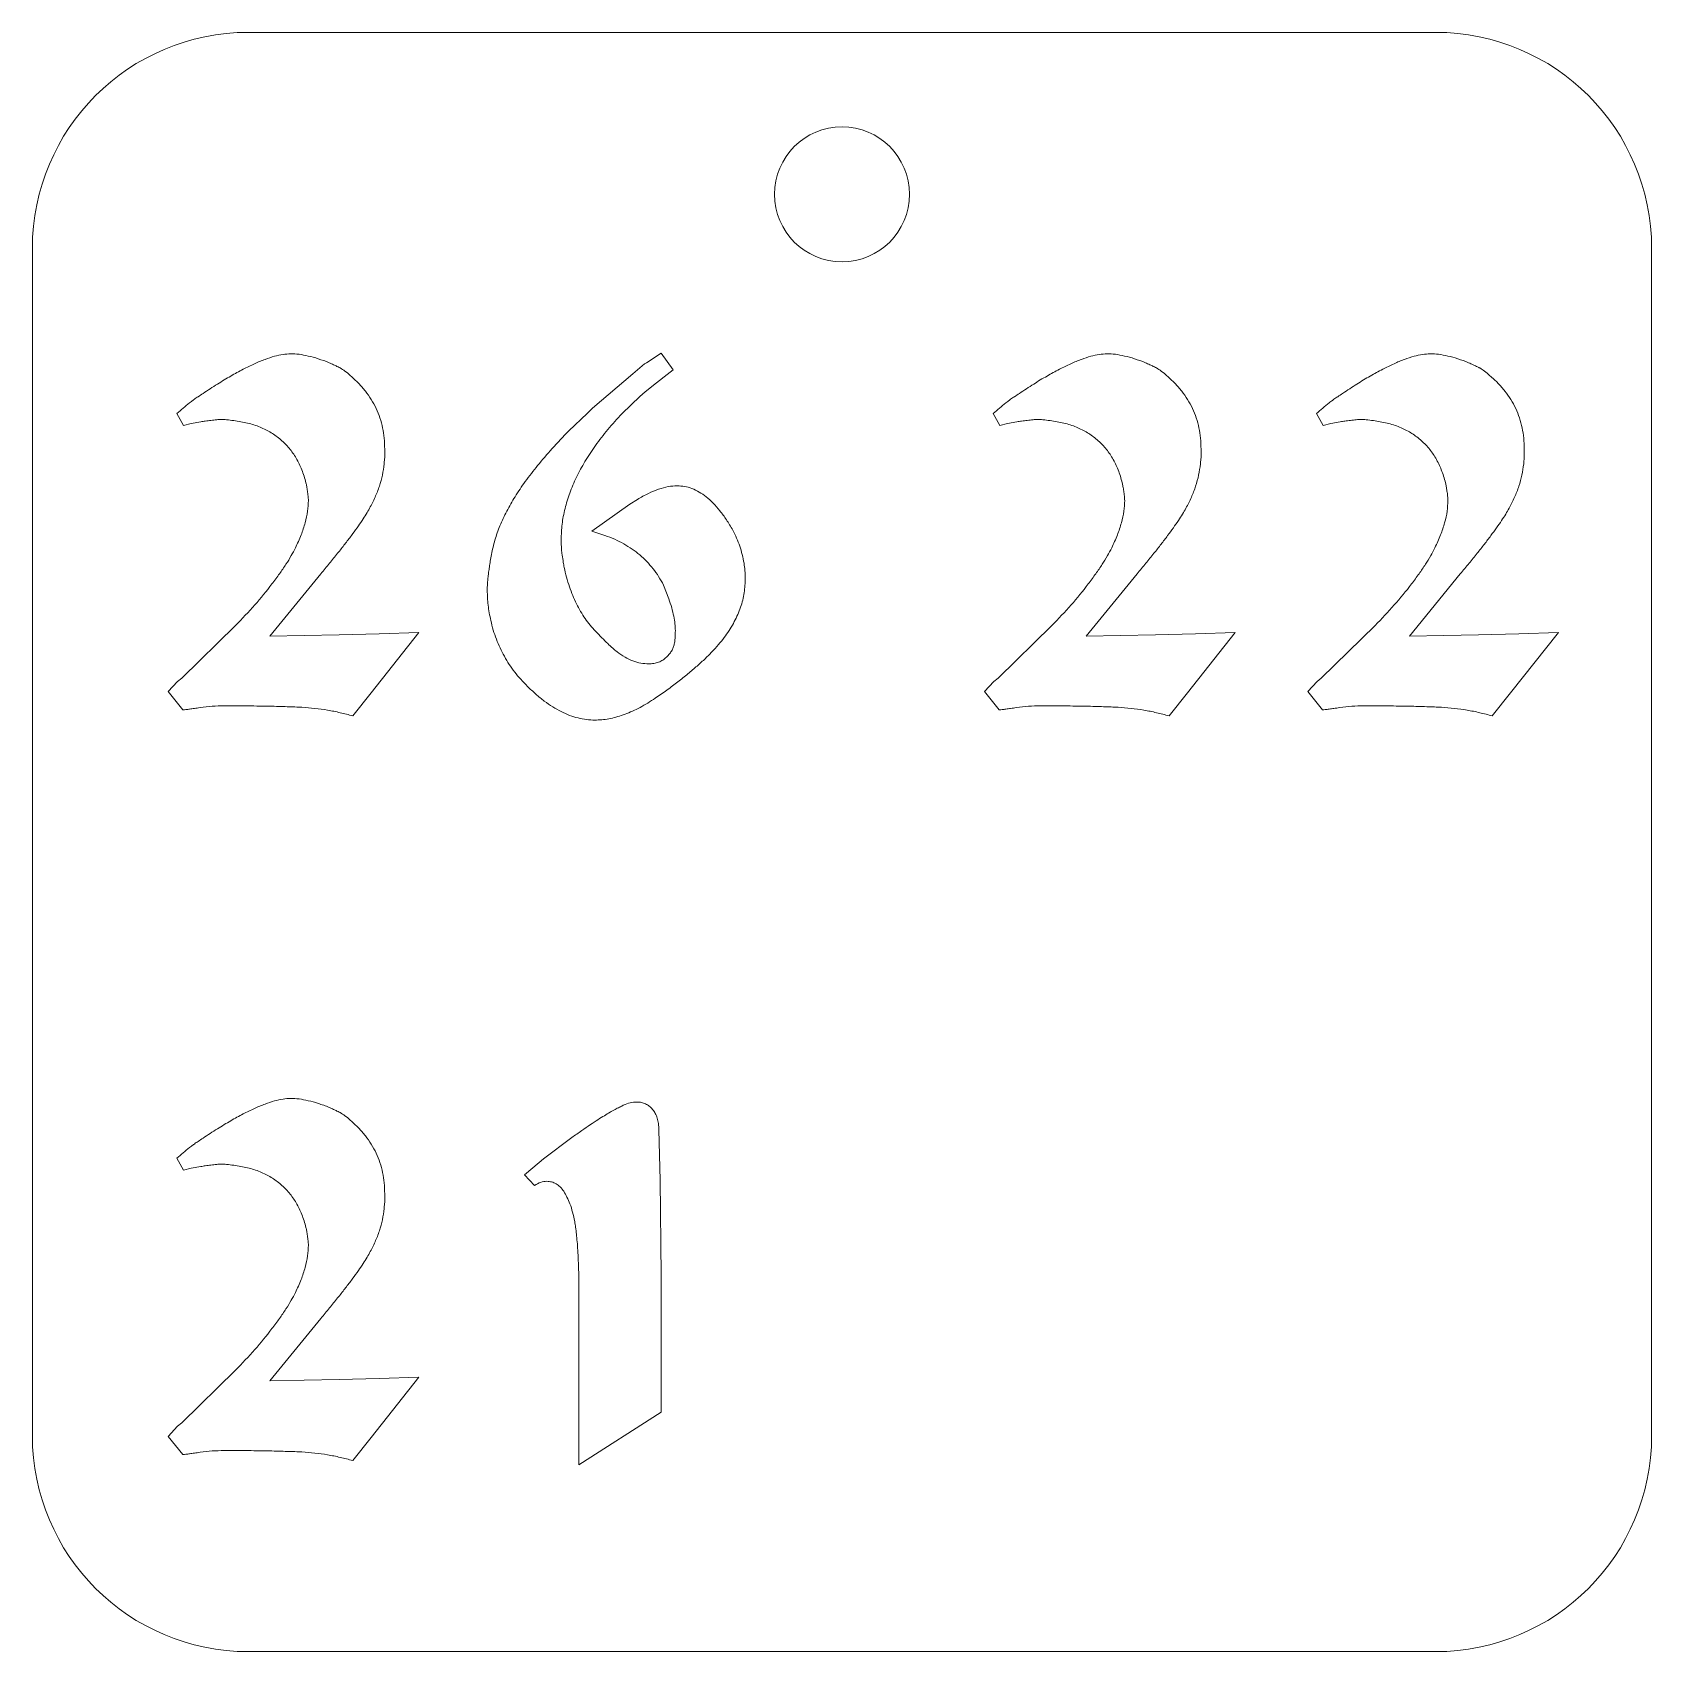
# Model space of a CAD drawing. Header units: millimetres. Extents: x -30 to 30, y -30 to 30.
import ezdxf

# ---------------------------------------------------------------- set-up
doc = ezdxf.new("R2010")
doc.units = ezdxf.units.MM

msp = doc.modelspace()

# ---------------------------------------------------------------- linework, layer by layer
at = {"color": 7, "linetype": 'Continuous', "lineweight": 15}
for p, q in [((22, 30), (-22, 30)), ((-30, 22), (-30, -22)), ((30, -22), (30, 22)), ((-7.247, 17.761), (-6.701, 18.113)), ((-6.701, 18.113), (-6.261, 17.498)), ((-7.751, 17.345), (-7.314, 17.716)), ((-7.314, 17.716), (-7.247, 17.761)), ((-6.261, 17.498), (-6.479, 17.323)), ((-9.242, 16.073), (-7.751, 17.345)), ((-6.876, 17.015), (-7.291, 16.686)), ((-6.479, 17.323), (-6.876, 17.015)), ((-7.488, 16.511), (-8.148, 15.877)), ((-7.291, 16.686), (-7.488, 16.511)), ((-24.401, 15.436), (-24.642, 15.877)), ((-10.121, 15.239), (-9.442, 15.877)), ((-9.442, 15.877), (-9.242, 16.073)), ((5.847, 15.436), (5.606, 15.877)), ((17.824, 15.436), (17.583, 15.877)), ((-24.115, 15.502), (-24.401, 15.436)), ((-23.763, 15.569), (-24.115, 15.502)), ((6.132, 15.502), (5.847, 15.436)), ((6.484, 15.569), (6.132, 15.502)), ((18.11, 15.502), (17.824, 15.436)), ((18.462, 15.569), (18.11, 15.502)), ((-16.944, 14.56), (-16.944, 14.23)), ((13.304, 14.56), (13.304, 14.23)), ((25.281, 14.56), (25.281, 14.23)), ((-7.862, 12.521), (-7.577, 12.695)), ((-9.264, 11.512), (-7.862, 12.521)), ((-8.782, 11.36), (-9.264, 11.512)), ((-19.313, 9.936), (-21.197, 7.633)), ((10.935, 9.936), (9.05, 7.633)), ((22.912, 9.936), (21.028, 7.633)), ((-6.416, 9.013), (-6.613, 9.517)), ((-24.464, 6.075), (-22.469, 8.026)), ((5.783, 6.075), (7.778, 8.026)), ((17.761, 6.075), (19.756, 8.026)), ((-21.197, 7.633), (-19.928, 7.655)), ((-19.928, 7.655), (-18.634, 7.677)), ((-18.634, 7.677), (-17.144, 7.718)), ((-15.675, 7.763), (-17.448, 5.527)), ((-17.144, 7.718), (-15.675, 7.763)), ((9.05, 7.633), (10.319, 7.655)), ((10.319, 7.655), (11.613, 7.677)), ((11.613, 7.677), (13.104, 7.718)), ((14.573, 7.763), (12.8, 5.527)), ((13.104, 7.718), (14.573, 7.763)), ((21.028, 7.633), (22.297, 7.655)), ((22.297, 7.655), (23.591, 7.677)), ((23.591, 7.677), (25.081, 7.718)), ((26.55, 7.763), (24.777, 5.527)), ((25.081, 7.718), (26.55, 7.763)), ((-24.62, 5.945), (-24.464, 6.075)), ((5.628, 5.945), (5.783, 6.075)), ((17.605, 5.945), (17.761, 6.075)), ((-24.969, 5.571), (-24.62, 5.945)), ((-24.42, 4.892), (-24.969, 5.571)), ((-17.448, 5.527), (-18.13, 4.673)), ((5.279, 5.571), (5.628, 5.945)), ((5.828, 4.892), (5.279, 5.571)), ((12.8, 5.527), (12.118, 4.673)), ((17.256, 5.571), (17.605, 5.945)), ((17.805, 4.892), (17.256, 5.571)), ((24.777, 5.527), (24.095, 4.673)), ((-6.787, -10.664), (-6.743, -12.529)), ((-11.063, -11.739), (-10.01, -10.949)), ((-24.401, -12.158), (-24.642, -11.717)), ((-11.456, -12.069), (-11.063, -11.739)), ((-24.115, -12.091), (-24.401, -12.158)), ((-23.763, -12.025), (-24.115, -12.091)), ((-11.764, -12.332), (-11.456, -12.069)), ((-11.393, -12.726), (-11.764, -12.332)), ((-6.743, -12.529), (-6.701, -16.059)), ((-16.944, -13.033), (-16.944, -13.363)), ((-6.701, -16.059), (-6.701, -21.125)), ((-9.747, -23.076), (-9.747, -17.09)), ((-19.313, -17.658), (-21.197, -19.961)), ((-24.464, -21.518), (-22.469, -19.568)), ((-21.197, -19.961), (-19.928, -19.939)), ((-19.928, -19.939), (-18.634, -19.916)), ((-18.634, -19.916), (-17.144, -19.875)), ((-15.675, -19.831), (-17.448, -22.067)), ((-17.144, -19.875), (-15.675, -19.831)), ((-24.62, -21.648), (-24.464, -21.518)), ((-6.701, -21.125), (-9.747, -23.076)), ((-24.969, -22.023), (-24.62, -21.648)), ((-24.42, -22.701), (-24.969, -22.023)), ((-17.448, -22.067), (-18.13, -22.92)), ((-22, -30), (22, -30))]:
    msp.add_line(p, q, dxfattribs=at)
msp.add_circle((0, 24), 2.5, dxfattribs=at)
for centre, start, end in [((-22, 22), 90, 180), ((22, 22), 0, 90), ((-22, -22), 180, 270), ((22, -22), 270, 0)]:
    msp.add_arc(centre, 8, start, end, dxfattribs=at)
for points, knots in [([(-23.675, 16.622), (-23.499, 16.739), (-23.163, 16.962), (-22.668, 17.261), (-22.208, 17.511), (-21.784, 17.72), (-21.396, 17.884), (-21.043, 17.998), (-20.726, 18.076), (-20.524, 18.086), (-20.43, 18.091)], [0, 0, 0, 0, 0.1756655, 0.3360987, 0.4815506, 0.6119481, 0.7292387, 0.8320283, 0.921361, 1, 1, 1, 1]), ([(-20.43, 18.091), (-20.326, 18.087), (-20.107, 18.08), (-19.766, 18.008), (-19.392, 17.909), (-19.139, 17.812), (-19.005, 17.761)], [0, 0, 0, 0, 0.211873, 0.44677, 0.70852, 1, 1, 1, 1]), ([(6.573, 16.622), (6.749, 16.739), (7.085, 16.962), (7.58, 17.261), (8.04, 17.511), (8.463, 17.72), (8.851, 17.884), (9.205, 17.998), (9.522, 18.076), (9.724, 18.086), (9.818, 18.091)], [0, 0, 0, 0, 0.175665, 0.336099, 0.481551, 0.611948, 0.729239, 0.832028, 0.921361, 1, 1, 1, 1]), ([(9.818, 18.091), (9.922, 18.087), (10.141, 18.08), (10.482, 18.008), (10.855, 17.909), (11.109, 17.812), (11.242, 17.761)], [0, 0, 0, 0, 0.211873, 0.44677, 0.70852, 1, 1, 1, 1]), ([(18.55, 16.622), (18.726, 16.739), (19.062, 16.962), (19.557, 17.261), (20.017, 17.511), (20.441, 17.72), (20.829, 17.884), (21.182, 17.998), (21.499, 18.076), (21.701, 18.086), (21.795, 18.091)], [0, 0, 0, 0, 0.1756655, 0.3360987, 0.4815506, 0.6119481, 0.7292387, 0.8320283, 0.921361, 1, 1, 1, 1]), ([(21.795, 18.091), (21.899, 18.087), (22.118, 18.08), (22.459, 18.008), (22.833, 17.909), (23.086, 17.812), (23.22, 17.761)], [0, 0, 0, 0, 0.211873, 0.44677, 0.70852, 1, 1, 1, 1]), ([(-19.005, 17.761), (-18.95, 17.736), (-18.853, 17.693), (-18.731, 17.628), (-18.645, 17.595), (-18.604, 17.572), (-18.59, 17.564)], [0, 0, 0, 0, 0.3950705, 0.6943298, 0.8981488, 1, 1, 1, 1]), ([(-18.59, 17.564), (-18.532, 17.527), (-18.399, 17.443), (-18.282, 17.338), (-18.216, 17.279)], [0, 0, 0, 0, 0.436632, 1, 1, 1, 1]), ([(11.242, 17.761), (11.298, 17.736), (11.395, 17.693), (11.517, 17.628), (11.603, 17.595), (11.644, 17.572), (11.658, 17.564)], [0, 0, 0, 0, 0.395071, 0.69433, 0.898149, 1, 1, 1, 1]), ([(11.658, 17.564), (11.716, 17.527), (11.849, 17.443), (11.966, 17.338), (12.032, 17.279)], [0, 0, 0, 0, 0.436632, 1, 1, 1, 1]), ([(23.22, 17.761), (23.275, 17.736), (23.372, 17.693), (23.494, 17.628), (23.58, 17.595), (23.621, 17.572), (23.635, 17.564)], [0, 0, 0, 0, 0.395071, 0.69433, 0.898149, 1, 1, 1, 1]), ([(23.635, 17.564), (23.693, 17.527), (23.826, 17.443), (23.943, 17.338), (24.009, 17.279)], [0, 0, 0, 0, 0.436632, 1, 1, 1, 1]), ([(-18.216, 17.279), (-18.114, 17.188), (-17.915, 17.01), (-17.658, 16.711), (-17.435, 16.398), (-17.255, 16.065), (-17.114, 15.714), (-17.016, 15.345), (-16.953, 14.959), (-16.947, 14.695), (-16.944, 14.56)], [0, 0, 0, 0, 0.131576, 0.257599, 0.380071, 0.502155, 0.623216, 0.744923, 0.870081, 1, 1, 1, 1]), ([(12.032, 17.279), (12.134, 17.188), (12.332, 17.01), (12.59, 16.711), (12.812, 16.398), (12.993, 16.065), (13.134, 15.714), (13.232, 15.345), (13.295, 14.959), (13.301, 14.695), (13.304, 14.56)], [0, 0, 0, 0, 0.131576, 0.257599, 0.380071, 0.502155, 0.623216, 0.744923, 0.870081, 1, 1, 1, 1]), ([(24.009, 17.279), (24.111, 17.188), (24.31, 17.01), (24.567, 16.711), (24.79, 16.398), (24.97, 16.065), (25.111, 15.714), (25.209, 15.345), (25.272, 14.959), (25.278, 14.695), (25.281, 14.56)], [0, 0, 0, 0, 0.131576, 0.257599, 0.380071, 0.502155, 0.623216, 0.744923, 0.870081, 1, 1, 1, 1]), ([(-24.642, 15.877), (-24.566, 15.943), (-24.413, 16.075), (-24.257, 16.205), (-24.179, 16.27)], [0, 0, 0, 0, 0.496021, 1, 1, 1, 1]), ([(-24.179, 16.27), (-24.155, 16.288), (-24.094, 16.332), (-23.988, 16.412), (-23.843, 16.51), (-23.735, 16.582), (-23.675, 16.622)], [0, 0, 0, 0, 0.1474625, 0.3650514, 0.6467923, 1, 1, 1, 1]), ([(5.606, 15.877), (5.682, 15.943), (5.835, 16.075), (5.99, 16.205), (6.069, 16.27)], [0, 0, 0, 0, 0.496021, 1, 1, 1, 1]), ([(6.069, 16.27), (6.093, 16.288), (6.153, 16.332), (6.26, 16.412), (6.404, 16.51), (6.513, 16.582), (6.573, 16.622)], [0, 0, 0, 0, 0.147462, 0.365051, 0.646792, 1, 1, 1, 1]), ([(17.583, 15.877), (17.659, 15.943), (17.812, 16.075), (17.968, 16.205), (18.046, 16.27)], [0, 0, 0, 0, 0.496021, 1, 1, 1, 1]), ([(18.046, 16.27), (18.07, 16.288), (18.131, 16.332), (18.237, 16.412), (18.382, 16.51), (18.49, 16.582), (18.55, 16.622)], [0, 0, 0, 0, 0.1474625, 0.3650514, 0.6467923, 1, 1, 1, 1]), ([(-22.996, 15.658), (-23.054, 15.656), (-23.184, 15.65), (-23.382, 15.623), (-23.58, 15.597), (-23.706, 15.578), (-23.763, 15.569)], [0, 0, 0, 0, 0.225969, 0.502785, 0.776051, 1, 1, 1, 1]), ([(-22.536, 15.613), (-22.626, 15.627), (-22.778, 15.65), (-22.932, 15.656), (-22.996, 15.658)], [0, 0, 0, 0, 0.587917, 1, 1, 1, 1]), ([(-19.862, 13.311), (-19.909, 13.473), (-20, 13.789), (-20.213, 14.219), (-20.471, 14.599), (-20.787, 14.915), (-21.151, 15.179), (-21.566, 15.387), (-22.033, 15.537), (-22.365, 15.587), (-22.536, 15.613)], [0, 0, 0, 0, 0.1339099, 0.2599101, 0.3792299, 0.4960336, 0.6131019, 0.7342229, 0.86283, 1, 1, 1, 1]), ([(-8.148, 15.877), (-8.328, 15.681), (-8.676, 15.3), (-9.133, 14.703), (-9.526, 14.115), (-9.846, 13.527), (-10.097, 12.944), (-10.271, 12.36), (-10.386, 11.782), (-10.4, 11.395), (-10.406, 11.204)], [0, 0, 0, 0, 0.1500947, 0.2909719, 0.4240728, 0.5490723, 0.6683605, 0.7818464, 0.8923595, 1, 1, 1, 1]), ([(7.252, 15.658), (7.194, 15.656), (7.064, 15.65), (6.866, 15.623), (6.668, 15.597), (6.541, 15.578), (6.484, 15.569)], [0, 0, 0, 0, 0.2259691, 0.5027845, 0.7760508, 1, 1, 1, 1]), ([(7.712, 15.613), (7.622, 15.627), (7.47, 15.65), (7.315, 15.656), (7.252, 15.658)], [0, 0, 0, 0, 0.5879174, 1, 1, 1, 1]), ([(10.386, 13.311), (10.339, 13.473), (10.248, 13.789), (10.034, 14.219), (9.777, 14.599), (9.46, 14.915), (9.097, 15.179), (8.682, 15.387), (8.215, 15.537), (7.883, 15.587), (7.712, 15.613)], [0, 0, 0, 0, 0.13391, 0.25991, 0.37923, 0.496034, 0.613102, 0.734223, 0.86283, 1, 1, 1, 1]), ([(19.229, 15.658), (19.171, 15.656), (19.041, 15.65), (18.843, 15.623), (18.645, 15.597), (18.519, 15.578), (18.462, 15.569)], [0, 0, 0, 0, 0.2259691, 0.5027845, 0.7760508, 1, 1, 1, 1]), ([(19.689, 15.613), (19.599, 15.627), (19.447, 15.65), (19.293, 15.656), (19.229, 15.658)], [0, 0, 0, 0, 0.5879174, 1, 1, 1, 1]), ([(22.363, 13.311), (22.316, 13.473), (22.225, 13.789), (22.012, 14.219), (21.754, 14.599), (21.438, 14.915), (21.074, 15.179), (20.659, 15.387), (20.192, 15.537), (19.86, 15.587), (19.689, 15.613)], [0, 0, 0, 0, 0.13391, 0.25991, 0.37923, 0.496034, 0.613102, 0.734223, 0.86283, 1, 1, 1, 1]), ([(-12.991, 10.659), (-12.951, 10.835), (-12.87, 11.195), (-12.68, 11.73), (-12.426, 12.266), (-12.113, 12.815), (-11.727, 13.378), (-11.267, 13.973), (-10.727, 14.6), (-10.329, 15.02), (-10.121, 15.239)], [0, 0, 0, 0, 0.098952, 0.201995, 0.309954, 0.423222, 0.546974, 0.683559, 0.834582, 1, 1, 1, 1]), ([(-16.966, 14.012), (-16.985, 13.872), (-17.023, 13.593), (-17.139, 13.179), (-17.297, 12.768), (-17.469, 12.426), (-17.637, 12.142), (-17.789, 11.9), (-17.975, 11.635), (-18.187, 11.343), (-18.428, 11.027), (-18.696, 10.685), (-18.994, 10.319), (-19.204, 10.066), (-19.313, 9.936)], [0, 0, 0, 0, 0.088123, 0.176904, 0.269419, 0.364473, 0.416875, 0.47658, 0.544382, 0.619977, 0.703404, 0.793759, 0.89293, 1, 1, 1, 1]), ([(-16.944, 14.23), (-16.95, 14.187), (-16.96, 14.114), (-16.964, 14.041), (-16.966, 14.012)], [0, 0, 0, 0, 0.595369, 1, 1, 1, 1]), ([(13.282, 14.012), (13.263, 13.872), (13.224, 13.593), (13.109, 13.179), (12.951, 12.768), (12.779, 12.426), (12.611, 12.142), (12.459, 11.9), (12.273, 11.635), (12.061, 11.343), (11.82, 11.027), (11.552, 10.685), (11.254, 10.319), (11.044, 10.066), (10.935, 9.936)], [0, 0, 0, 0, 0.088123, 0.176904, 0.269419, 0.364473, 0.416875, 0.47658, 0.544382, 0.619977, 0.703404, 0.793759, 0.89293, 1, 1, 1, 1]), ([(13.304, 14.23), (13.298, 14.187), (13.288, 14.114), (13.284, 14.041), (13.282, 14.012)], [0, 0, 0, 0, 0.595369, 1, 1, 1, 1]), ([(25.259, 14.012), (25.24, 13.872), (25.202, 13.593), (25.086, 13.179), (24.928, 12.768), (24.756, 12.426), (24.588, 12.142), (24.436, 11.9), (24.25, 11.635), (24.038, 11.343), (23.797, 11.027), (23.529, 10.685), (23.231, 10.319), (23.021, 10.066), (22.912, 9.936)], [0, 0, 0, 0, 0.088123, 0.176904, 0.269419, 0.364473, 0.416875, 0.47658, 0.544382, 0.619977, 0.703404, 0.793759, 0.89293, 1, 1, 1, 1]), ([(25.281, 14.23), (25.275, 14.187), (25.265, 14.114), (25.261, 14.041), (25.259, 14.012)], [0, 0, 0, 0, 0.595369, 1, 1, 1, 1]), ([(-19.773, 12.654), (-19.775, 12.709), (-19.78, 12.826), (-19.808, 13), (-19.833, 13.164), (-19.853, 13.266), (-19.862, 13.311)], [0, 0, 0, 0, 0.249072, 0.529048, 0.79555, 1, 1, 1, 1]), ([(10.475, 12.654), (10.473, 12.709), (10.468, 12.826), (10.44, 13), (10.415, 13.164), (10.395, 13.266), (10.386, 13.311)], [0, 0, 0, 0, 0.249072, 0.529048, 0.79555, 1, 1, 1, 1]), ([(22.452, 12.654), (22.45, 12.709), (22.445, 12.826), (22.417, 13), (22.392, 13.164), (22.372, 13.266), (22.363, 13.311)], [0, 0, 0, 0, 0.249072, 0.529048, 0.79555, 1, 1, 1, 1]), ([(-20.255, 10.9), (-20.181, 11.058), (-20.038, 11.36), (-19.892, 11.817), (-19.79, 12.243), (-19.779, 12.521), (-19.773, 12.654)], [0, 0, 0, 0, 0.285734, 0.546093, 0.783233, 1, 1, 1, 1]), ([(-7.577, 12.695), (-7.443, 12.773), (-7.192, 12.918), (-6.809, 13.074), (-6.452, 13.179), (-6.219, 13.193), (-6.108, 13.2)], [0, 0, 0, 0, 0.294721, 0.5547016, 0.788935, 1, 1, 1, 1]), ([(-6.108, 13.2), (-6.016, 13.195), (-5.829, 13.184), (-5.552, 13.105), (-5.284, 12.971), (-5.02, 12.791), (-4.767, 12.555), (-4.515, 12.271), (-4.273, 11.934), (-4.124, 11.686), (-4.047, 11.556)], [0, 0, 0, 0, 0.1004102, 0.2030259, 0.3104524, 0.4245742, 0.5490431, 0.6858136, 0.8363883, 1, 1, 1, 1]), ([(9.993, 10.9), (10.067, 11.058), (10.209, 11.36), (10.356, 11.817), (10.458, 12.243), (10.469, 12.521), (10.475, 12.654)], [0, 0, 0, 0, 0.285734, 0.546093, 0.783233, 1, 1, 1, 1]), ([(21.97, 10.9), (22.044, 11.058), (22.187, 11.36), (22.333, 11.817), (22.435, 12.243), (22.446, 12.521), (22.452, 12.654)], [0, 0, 0, 0, 0.285734, 0.546093, 0.783233, 1, 1, 1, 1]), ([(-4.047, 11.556), (-3.997, 11.46), (-3.898, 11.268), (-3.787, 10.964), (-3.691, 10.652), (-3.651, 10.437), (-3.631, 10.329)], [0, 0, 0, 0, 0.249583, 0.497159, 0.746217, 1, 1, 1, 1]), ([(-22.469, 8.026), (-22.229, 8.276), (-21.756, 8.767), (-21.224, 9.416), (-20.85, 9.927), (-20.61, 10.276), (-20.411, 10.594), (-20.305, 10.803), (-20.255, 10.9)], [0, 0, 0, 0, 0.2853822, 0.5614757, 0.6911223, 0.8071139, 0.9103648, 1, 1, 1, 1]), ([(-10.406, 11.204), (-10.405, 11.119), (-10.403, 10.965), (-10.388, 10.778), (-10.372, 10.634), (-10.346, 10.507), (-10.327, 10.351), (-10.307, 10.238), (-10.295, 10.177)], [0, 0, 0, 0, 0.248215, 0.444873, 0.543666, 0.668066, 0.819699, 1, 1, 1, 1]), ([(-6.613, 9.517), (-6.671, 9.624), (-6.785, 9.837), (-6.998, 10.127), (-7.231, 10.398), (-7.49, 10.641), (-7.776, 10.859), (-8.088, 11.051), (-8.422, 11.227), (-8.661, 11.315), (-8.782, 11.36)], [0, 0, 0, 0, 0.12509, 0.248138, 0.36908, 0.491324, 0.613045, 0.738493, 0.866808, 1, 1, 1, 1]), ([(7.778, 8.026), (8.019, 8.276), (8.492, 8.767), (9.024, 9.416), (9.398, 9.927), (9.637, 10.276), (9.837, 10.594), (9.943, 10.803), (9.993, 10.9)], [0, 0, 0, 0, 0.285382, 0.561476, 0.691122, 0.807114, 0.910365, 1, 1, 1, 1]), ([(19.756, 8.026), (19.996, 8.276), (20.469, 8.767), (21.001, 9.416), (21.375, 9.927), (21.615, 10.276), (21.814, 10.594), (21.92, 10.803), (21.97, 10.9)], [0, 0, 0, 0, 0.285382, 0.561476, 0.691122, 0.807114, 0.910365, 1, 1, 1, 1]), ([(-13.147, 9.32), (-13.144, 9.4), (-13.138, 9.571), (-13.122, 9.798), (-13.091, 10.007), (-13.067, 10.2), (-13.031, 10.42), (-13.005, 10.576), (-12.991, 10.659)], [0, 0, 0, 0, 0.1764971, 0.3817312, 0.5051076, 0.647441, 0.8140598, 1, 1, 1, 1]), ([(-3.631, 10.329), (-3.617, 10.241), (-3.586, 10.038), (-3.586, 9.831), (-3.587, 9.714)], [0, 0, 0, 0, 0.429878, 1, 1, 1, 1]), ([(-10.295, 10.177), (-10.267, 10.054), (-10.213, 9.812), (-10.102, 9.465), (-9.985, 9.135), (-9.843, 8.831), (-9.691, 8.544), (-9.523, 8.277), (-9.339, 8.03), (-9.202, 7.881), (-9.134, 7.807)], [0, 0, 0, 0, 0.14164, 0.278298, 0.408608, 0.533953, 0.655022, 0.772912, 0.887334, 1, 1, 1, 1]), ([(-3.587, 9.714), (-3.596, 9.532), (-3.614, 9.164), (-3.769, 8.618), (-4.019, 8.082), (-4.304, 7.65), (-4.579, 7.303), (-4.825, 7.034), (-5.104, 6.758), (-5.417, 6.477), (-5.758, 6.183), (-6.138, 5.891), (-6.545, 5.584), (-6.835, 5.387), (-6.984, 5.286)], [0, 0, 0, 0, 0.0937711, 0.1899768, 0.2904343, 0.3986181, 0.456546, 0.5191983, 0.586797, 0.6591135, 0.7366147, 0.8191179, 0.9069589, 1, 1, 1, 1]), ([(-13.014, 8.204), (-13.052, 8.395), (-13.125, 8.763), (-13.14, 9.139), (-13.147, 9.32)], [0, 0, 0, 0, 0.517299, 1, 1, 1, 1]), ([(-6.175, 7.829), (-6.179, 7.914), (-6.186, 8.094), (-6.234, 8.378), (-6.31, 8.688), (-6.38, 8.901), (-6.416, 9.013)], [0, 0, 0, 0, 0.209742, 0.44549, 0.709502, 1, 1, 1, 1]), ([(-11.656, 5.768), (-11.74, 5.853), (-11.905, 6.023), (-12.132, 6.294), (-12.336, 6.579), (-12.512, 6.881), (-12.676, 7.19), (-12.812, 7.516), (-12.927, 7.854), (-12.985, 8.087), (-13.014, 8.204)], [0, 0, 0, 0, 0.126932, 0.251149, 0.375012, 0.497731, 0.62164, 0.745791, 0.872411, 1, 1, 1, 1]), ([(-9.134, 7.807), (-9.056, 7.725), (-8.908, 7.571), (-8.693, 7.365), (-8.509, 7.189), (-8.299, 7.016), (-8.054, 6.849), (-7.761, 6.703), (-7.462, 6.62), (-7.261, 6.608), (-7.161, 6.602)], [0, 0, 0, 0, 0.143178, 0.269403, 0.374961, 0.462965, 0.61259, 0.747229, 0.874218, 1, 1, 1, 1]), ([(-7.161, 6.602), (-7.098, 6.605), (-6.973, 6.61), (-6.797, 6.66), (-6.636, 6.736), (-6.5, 6.849), (-6.385, 6.973), (-6.294, 7.102), (-6.235, 7.236), (-6.196, 7.407), (-6.179, 7.605), (-6.176, 7.759), (-6.175, 7.829)], [0, 0, 0, 0, 0.106646, 0.207626, 0.304272, 0.403859, 0.500375, 0.588318, 0.667631, 0.742384, 0.88127, 1, 1, 1, 1]), ([(-9.157, 4.518), (-9.26, 4.521), (-9.471, 4.528), (-9.784, 4.593), (-10.101, 4.687), (-10.412, 4.83), (-10.727, 5.006), (-11.04, 5.222), (-11.352, 5.478), (-11.553, 5.669), (-11.656, 5.768)], [0, 0, 0, 0, 0.108616, 0.220133, 0.333512, 0.45336, 0.577679, 0.710544, 0.850492, 1, 1, 1, 1]), ([(-22.888, 5.044), (-23.036, 5.042), (-23.337, 5.037), (-23.706, 4.988), (-23.986, 4.952), (-24.162, 4.925), (-24.303, 4.906), (-24.385, 4.896), (-24.42, 4.892)], [0, 0, 0, 0, 0.288367, 0.584563, 0.723718, 0.838124, 0.931574, 1, 1, 1, 1]), ([(-18.13, 4.673), (-18.284, 4.714), (-18.592, 4.794), (-19.06, 4.893), (-19.535, 4.952), (-19.94, 4.988), (-20.28, 5.004), (-20.566, 5.013), (-20.88, 5.023), (-21.224, 5.033), (-21.598, 5.039), (-22.002, 5.041), (-22.435, 5.045), (-22.734, 5.045), (-22.888, 5.044)], [0, 0, 0, 0, 0.099759, 0.19913, 0.299361, 0.399745, 0.45346, 0.513104, 0.578706, 0.650267, 0.728434, 0.813217, 0.903298, 1, 1, 1, 1]), ([(-6.984, 5.286), (-7.079, 5.224), (-7.265, 5.105), (-7.549, 4.948), (-7.829, 4.818), (-8.105, 4.71), (-8.374, 4.623), (-8.639, 4.562), (-8.9, 4.526), (-9.072, 4.521), (-9.157, 4.518)], [0, 0, 0, 0, 0.145769, 0.28369, 0.415482, 0.542286, 0.663358, 0.778947, 0.891262, 1, 1, 1, 1]), ([(7.36, 5.044), (7.212, 5.042), (6.911, 5.037), (6.542, 4.988), (6.262, 4.952), (6.086, 4.925), (5.945, 4.906), (5.863, 4.896), (5.828, 4.892)], [0, 0, 0, 0, 0.288367, 0.584563, 0.723718, 0.838124, 0.931574, 1, 1, 1, 1]), ([(12.118, 4.673), (11.964, 4.714), (11.656, 4.794), (11.188, 4.893), (10.713, 4.952), (10.308, 4.988), (9.967, 5.004), (9.682, 5.013), (9.368, 5.023), (9.024, 5.033), (8.65, 5.039), (8.246, 5.041), (7.812, 5.045), (7.514, 5.045), (7.36, 5.044)], [0, 0, 0, 0, 0.099759, 0.19913, 0.299361, 0.399745, 0.45346, 0.513104, 0.578706, 0.650267, 0.728434, 0.813217, 0.903298, 1, 1, 1, 1]), ([(19.337, 5.044), (19.189, 5.042), (18.888, 5.037), (18.519, 4.988), (18.239, 4.952), (18.063, 4.925), (17.922, 4.906), (17.84, 4.896), (17.805, 4.892)], [0, 0, 0, 0, 0.288367, 0.584563, 0.723718, 0.838124, 0.931574, 1, 1, 1, 1]), ([(24.095, 4.673), (23.941, 4.714), (23.633, 4.794), (23.165, 4.893), (22.69, 4.952), (22.285, 4.988), (21.945, 5.004), (21.659, 5.013), (21.345, 5.023), (21.001, 5.033), (20.627, 5.039), (20.223, 5.041), (19.79, 5.045), (19.491, 5.045), (19.337, 5.044)], [0, 0, 0, 0, 0.099759, 0.19913, 0.299361, 0.399745, 0.45346, 0.513104, 0.578706, 0.650267, 0.728434, 0.813217, 0.903298, 1, 1, 1, 1]), ([(-23.675, -10.972), (-23.499, -10.855), (-23.163, -10.632), (-22.668, -10.333), (-22.208, -10.082), (-21.784, -9.873), (-21.396, -9.71), (-21.043, -9.595), (-20.726, -9.517), (-20.524, -9.507), (-20.43, -9.503)], [0, 0, 0, 0, 0.175665, 0.336099, 0.481551, 0.611948, 0.729239, 0.832028, 0.921361, 1, 1, 1, 1]), ([(-20.43, -9.503), (-20.326, -9.506), (-20.107, -9.514), (-19.766, -9.585), (-19.392, -9.684), (-19.139, -9.782), (-19.005, -9.833)], [0, 0, 0, 0, 0.211873, 0.44677, 0.70852, 1, 1, 1, 1]), ([(-19.005, -9.833), (-18.95, -9.858), (-18.853, -9.901), (-18.731, -9.965), (-18.645, -9.999), (-18.604, -10.022), (-18.59, -10.029)], [0, 0, 0, 0, 0.395071, 0.69433, 0.898149, 1, 1, 1, 1]), ([(-18.59, -10.029), (-18.532, -10.066), (-18.399, -10.15), (-18.282, -10.256), (-18.216, -10.315)], [0, 0, 0, 0, 0.4366319, 1, 1, 1, 1]), ([(-10.01, -10.949), (-9.888, -10.865), (-9.66, -10.707), (-9.341, -10.481), (-9.058, -10.299), (-8.816, -10.146), (-8.604, -10.022), (-8.42, -9.915), (-8.254, -9.83), (-8.07, -9.738), (-7.857, -9.653), (-7.682, -9.642), (-7.599, -9.636)], [0, 0, 0, 0, 0.160222, 0.300769, 0.422267, 0.523497, 0.611177, 0.687498, 0.75451, 0.811799, 0.910198, 1, 1, 1, 1]), ([(-7.599, -9.636), (-7.543, -9.639), (-7.432, -9.644), (-7.275, -9.698), (-7.133, -9.784), (-7.013, -9.909), (-6.91, -10.057), (-6.836, -10.236), (-6.797, -10.442), (-6.79, -10.588), (-6.787, -10.664)], [0, 0, 0, 0, 0.114942, 0.224186, 0.335647, 0.451679, 0.574446, 0.703163, 0.844169, 1, 1, 1, 1]), ([(-18.216, -10.315), (-18.114, -10.406), (-17.915, -10.584), (-17.658, -10.883), (-17.435, -11.195), (-17.255, -11.529), (-17.114, -11.88), (-17.016, -12.249), (-16.953, -12.635), (-16.947, -12.899), (-16.944, -13.033)], [0, 0, 0, 0, 0.131576, 0.257599, 0.380071, 0.502155, 0.623216, 0.744923, 0.870081, 1, 1, 1, 1]), ([(-24.642, -11.717), (-24.566, -11.651), (-24.413, -11.518), (-24.257, -11.389), (-24.179, -11.324)], [0, 0, 0, 0, 0.496021, 1, 1, 1, 1]), ([(-24.179, -11.324), (-24.155, -11.306), (-24.094, -11.261), (-23.988, -11.182), (-23.843, -11.084), (-23.735, -11.012), (-23.675, -10.972)], [0, 0, 0, 0, 0.147462, 0.365051, 0.646792, 1, 1, 1, 1]), ([(-22.996, -11.936), (-23.054, -11.938), (-23.184, -11.943), (-23.382, -11.971), (-23.58, -11.997), (-23.706, -12.016), (-23.763, -12.025)], [0, 0, 0, 0, 0.2259691, 0.5027845, 0.7760508, 1, 1, 1, 1]), ([(-22.536, -11.98), (-22.626, -11.966), (-22.778, -11.943), (-22.932, -11.938), (-22.996, -11.936)], [0, 0, 0, 0, 0.587917, 1, 1, 1, 1]), ([(-19.862, -14.283), (-19.909, -14.121), (-20, -13.805), (-20.213, -13.375), (-20.471, -12.995), (-20.787, -12.678), (-21.151, -12.414), (-21.566, -12.207), (-22.033, -12.057), (-22.365, -12.006), (-22.536, -11.98)], [0, 0, 0, 0, 0.1339099, 0.2599101, 0.3792299, 0.4960336, 0.6131019, 0.7342229, 0.86283, 1, 1, 1, 1]), ([(-10.933, -12.573), (-11.013, -12.58), (-11.178, -12.595), (-11.32, -12.681), (-11.393, -12.726)], [0, 0, 0, 0, 0.484995, 1, 1, 1, 1]), ([(-9.902, -14.064), (-9.928, -13.948), (-9.977, -13.727), (-10.069, -13.422), (-10.183, -13.166), (-10.298, -12.949), (-10.438, -12.783), (-10.588, -12.661), (-10.756, -12.585), (-10.874, -12.577), (-10.933, -12.573)], [0, 0, 0, 0, 0.183651, 0.347068, 0.488946, 0.614096, 0.722483, 0.819671, 0.909916, 1, 1, 1, 1]), ([(-16.966, -13.582), (-16.985, -13.721), (-17.023, -14), (-17.139, -14.415), (-17.297, -14.826), (-17.469, -15.168), (-17.637, -15.451), (-17.789, -15.694), (-17.975, -15.959), (-18.187, -16.251), (-18.428, -16.567), (-18.696, -16.908), (-18.994, -17.275), (-19.204, -17.527), (-19.313, -17.658)], [0, 0, 0, 0, 0.088123, 0.1769043, 0.2694186, 0.3644732, 0.4168746, 0.47658, 0.544382, 0.619977, 0.703404, 0.7937591, 0.8929296, 1, 1, 1, 1]), ([(-16.944, -13.363), (-16.95, -13.406), (-16.96, -13.479), (-16.964, -13.552), (-16.966, -13.582)], [0, 0, 0, 0, 0.595369, 1, 1, 1, 1]), ([(-19.773, -14.94), (-19.775, -14.885), (-19.78, -14.768), (-19.808, -14.594), (-19.833, -14.43), (-19.853, -14.327), (-19.862, -14.283)], [0, 0, 0, 0, 0.249072, 0.529048, 0.79555, 1, 1, 1, 1]), ([(-9.747, -17.09), (-9.748, -16.887), (-9.749, -16.508), (-9.753, -15.978), (-9.77, -15.526), (-9.789, -15.146), (-9.81, -14.821), (-9.841, -14.538), (-9.867, -14.289), (-9.891, -14.135), (-9.902, -14.064)], [0, 0, 0, 0, 0.200796, 0.375457, 0.524053, 0.647616, 0.752452, 0.846003, 0.929155, 1, 1, 1, 1]), ([(-20.255, -16.694), (-20.181, -16.536), (-20.038, -16.233), (-19.892, -15.777), (-19.79, -15.35), (-19.779, -15.072), (-19.773, -14.94)], [0, 0, 0, 0, 0.2857344, 0.5460927, 0.7832328, 1, 1, 1, 1]), ([(-22.469, -19.568), (-22.229, -19.318), (-21.756, -18.827), (-21.224, -18.177), (-20.85, -17.667), (-20.61, -17.317), (-20.411, -16.999), (-20.305, -16.791), (-20.255, -16.694)], [0, 0, 0, 0, 0.2853822, 0.5614757, 0.6911223, 0.8071139, 0.9103648, 1, 1, 1, 1]), ([(-22.888, -22.549), (-23.036, -22.552), (-23.337, -22.557), (-23.706, -22.605), (-23.986, -22.642), (-24.162, -22.669), (-24.303, -22.687), (-24.385, -22.697), (-24.42, -22.701)], [0, 0, 0, 0, 0.288367, 0.584563, 0.723718, 0.838124, 0.931574, 1, 1, 1, 1]), ([(-18.13, -22.92), (-18.284, -22.88), (-18.592, -22.799), (-19.06, -22.701), (-19.535, -22.641), (-19.94, -22.605), (-20.28, -22.589), (-20.566, -22.581), (-20.88, -22.571), (-21.224, -22.561), (-21.598, -22.555), (-22.002, -22.553), (-22.435, -22.548), (-22.734, -22.549), (-22.888, -22.549)], [0, 0, 0, 0, 0.099759, 0.19913, 0.299361, 0.399745, 0.45346, 0.513104, 0.578706, 0.650267, 0.728434, 0.813217, 0.903298, 1, 1, 1, 1])]:
    msp.add_open_spline(points, degree=3, knots=knots, dxfattribs=at)

doc.saveas('drawing.dxf')
